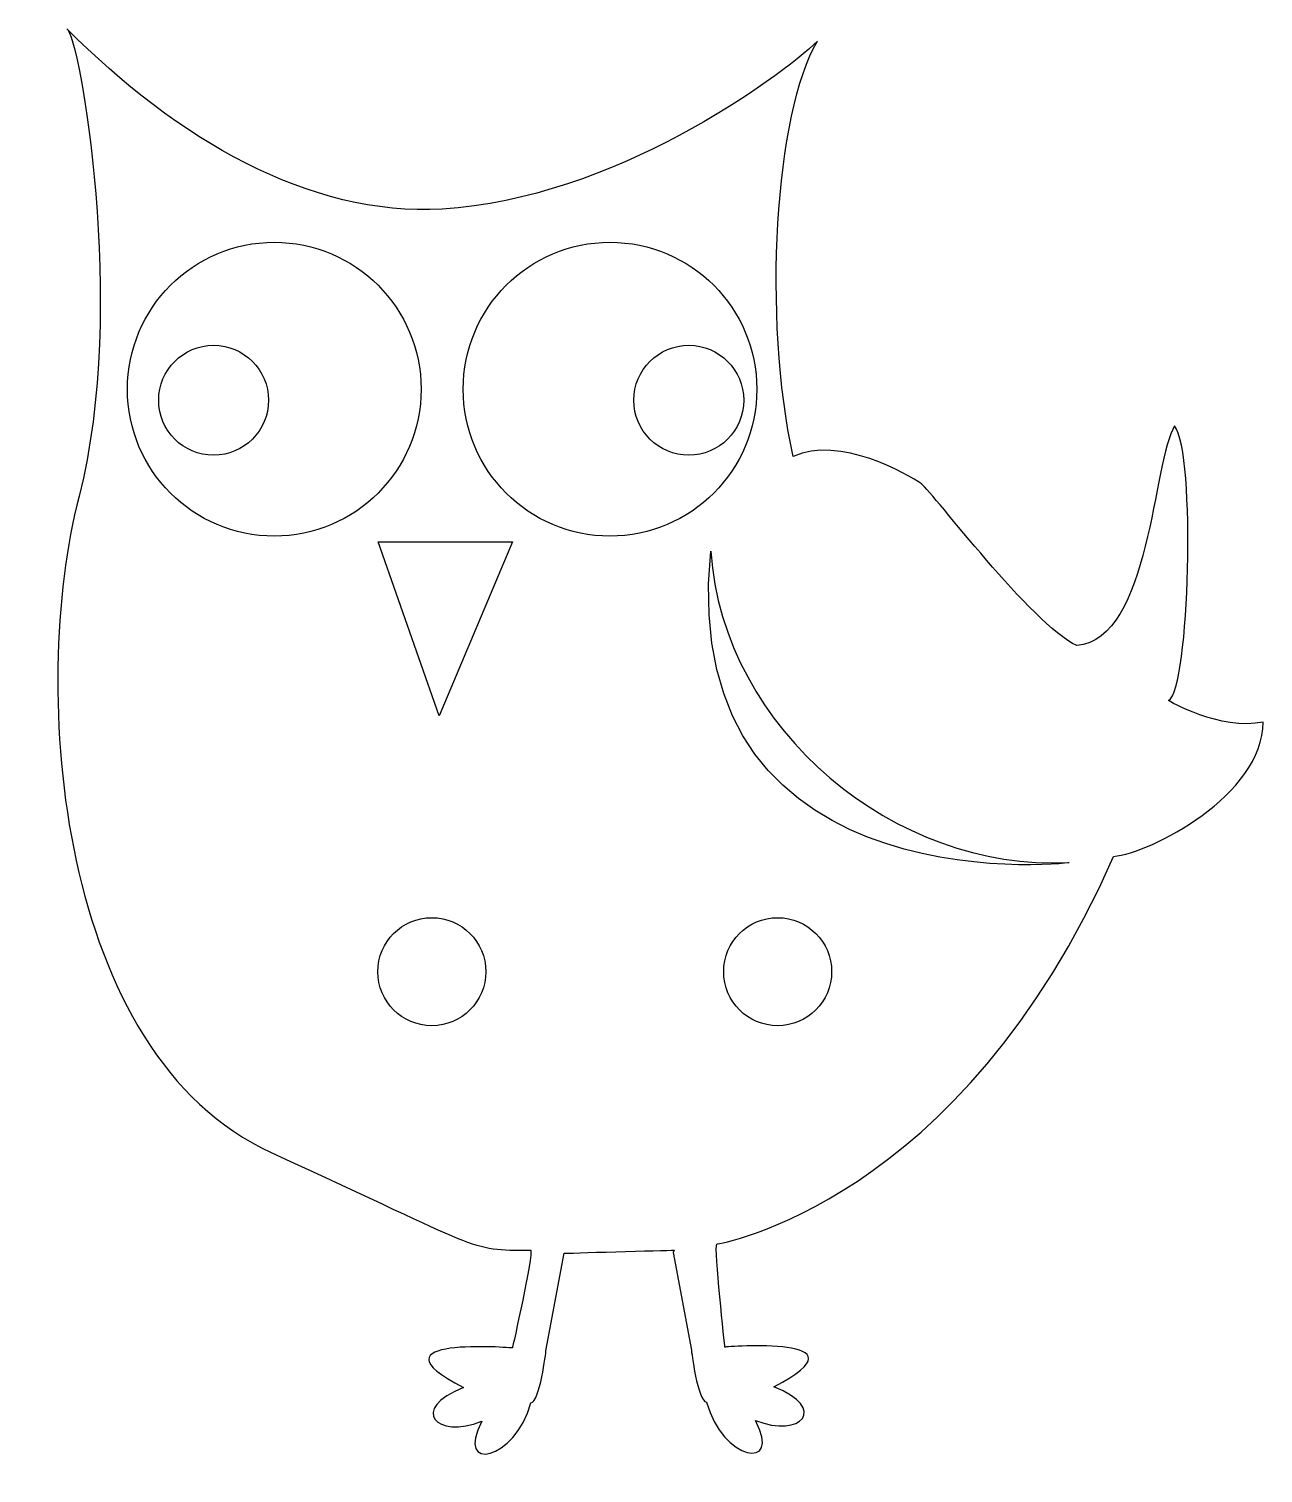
# Model space of a CAD drawing. Header units: centimetres. Extents: x -8.2 to 7.8, y -9.5 to 9.3.
import ezdxf

# ---------------------------------------------------------------- set-up
doc = ezdxf.new("R2010")
doc.units = ezdxf.units.CM
doc.header["$MEASUREMENT"] = 0
doc.layers.add('Camada 1', color=7, linetype='Continuous')

msp = doc.modelspace()

# ---------------------------------------------------------------- linework, layer by layer
at = {"layer": 'Camada 1', "color": 7}
for centre in [(-2.97257, -2.99159), (1.52395, -2.99159)]:
    msp.add_ellipse(centre, major_axis=(0, 0.7018), ratio=1, dxfattribs=at)
at = {"layer": 'Camada 1'}
for points, knots in [([(2.04306, 9.10196), (1.48751, 8.18928), (1.32879, 5.4909), (1.72561, 3.70544), (1.72561, 3.70544), (2.32082, 3.98323), (3.23352, 3.46734), (3.39225, 3.34831), (3.39225, 3.34831), (3.55098, 3.22928), (4.82055, 1.52295), (5.41578, 1.24516), (5.41578, 1.24516), (6.36815, 1.32454), (6.40784, 3.66575), (6.68559, 4.10203), (6.68559, 4.10203), (6.96338, 3.7449), (6.884, 0.68962), (6.60621, 0.5309), (6.60621, 0.5309), (6.60621, 0.5309), (7.28082, 0.13408), (7.83636, 0.25311), (7.83636, 0.25311), (7.83636, -0.69926), (6.36813, -1.45321), (5.89194, -1.49288), (5.89194, -1.49288), (3.90809, -6.01665), (0.73352, -6.53227), (0.73352, -6.53227), (0.73352, -6.53227), (0.69383, -6.57196), (0.83874, -7.87016), (0.83874, -7.87016), (0.83874, -7.87016), (0.83874, -7.87016), (2.7829, -7.71144), (1.47363, -8.38602), (1.47363, -8.38602), (2.18766, -8.66378), (1.83076, -9.0606), (1.23553, -8.82253), (1.23553, -8.82253), (1.59245, -9.49687), (0.79905, -9.33839), (0.60064, -8.58443), (0.60064, -8.58443), (0.48158, -8.58443), (0.40223, -7.90982), (0.40223, -7.90982), (0.40223, -7.90982), (0.40223, -7.90982), (0.16413, -6.64001), (0.16413, -6.64001), (0.16413, -6.64001), (0.16413, -6.64001), (0.17821, -6.61165), (0.17821, -6.61165), (0.17821, -6.61165), (0.05917, -6.61165), (-1.25046, -6.65134), (-1.25046, -6.65134), (-1.25046, -6.65134), (-1.25046, -6.65134), (-1.48856, -7.92115), (-1.48856, -7.92115), (-1.48856, -7.92115), (-1.48856, -7.92115), (-1.56794, -8.59573), (-1.68697, -8.59573), (-1.68697, -8.59573), (-1.88538, -9.34969), (-2.67892, -9.5082), (-2.32189, -8.83383), (-2.32189, -8.83383), (-2.91712, -9.07193), (-3.27415, -8.67511), (-2.55999, -8.39732), (-2.55999, -8.39732), (-3.86939, -7.72274), (-1.92507, -7.88146), (-1.92507, -7.88146), (-1.92507, -7.88146), (-1.92507, -7.88146), (-1.64728, -6.65133), (-1.68697, -6.61165), (-1.68697, -6.61165), (-2.5203, -6.61165), (-2.2822, -6.61165), (-5.05983, -5.34184), (-5.05983, -5.34184), (-7.83746, -4.07203), (-8.21198, 0.66191), (-7.55965, 3.18958), (-7.55965, 3.18958), (-6.92473, 5.64962), (-7.55965, 9.18131), (-7.7184, 9.26068), (-7.7184, 9.26068), (-6.28616, 7.82844), (-4.56772, 6.81678), (-2.83763, 6.91943), (-2.83763, 6.91943), (-0.61312, 7.05165), (1.52971, 8.611), (2.04306, 9.10196)], [0, 0, 0, 0, 0.03571429, 0.03571429, 0.03571429, 0.03571429, 0.07142857, 0.07142857, 0.07142857, 0.07142857, 0.10714286, 0.10714286, 0.10714286, 0.10714286, 0.14285714, 0.14285714, 0.14285714, 0.14285714, 0.17857143, 0.17857143, 0.17857143, 0.17857143, 0.21428571, 0.21428571, 0.21428571, 0.21428571, 0.25, 0.25, 0.25, 0.25, 0.28571429, 0.28571429, 0.28571429, 0.28571429, 0.32142857, 0.32142857, 0.32142857, 0.32142857, 0.35714286, 0.35714286, 0.35714286, 0.35714286, 0.39285714, 0.39285714, 0.39285714, 0.39285714, 0.42857143, 0.42857143, 0.42857143, 0.42857143, 0.46428571, 0.46428571, 0.46428571, 0.46428571, 0.5, 0.5, 0.5, 0.5, 0.53571429, 0.53571429, 0.53571429, 0.53571429, 0.57142857, 0.57142857, 0.57142857, 0.57142857, 0.60714286, 0.60714286, 0.60714286, 0.60714286, 0.64285714, 0.64285714, 0.64285714, 0.64285714, 0.67857143, 0.67857143, 0.67857143, 0.67857143, 0.71428571, 0.71428571, 0.71428571, 0.71428571, 0.75, 0.75, 0.75, 0.75, 0.78571429, 0.78571429, 0.78571429, 0.78571429, 0.82142857, 0.82142857, 0.82142857, 0.82142857, 0.85714286, 0.85714286, 0.85714286, 0.85714286, 0.89285714, 0.89285714, 0.89285714, 0.89285714, 0.92857143, 0.92857143, 0.92857143, 0.92857143, 1, 1, 1, 1]), ([(-5.02105, 2.66885), (-3.96658, 2.66885), (-3.11182, 3.52385), (-3.11182, 4.57819), (-3.11182, 4.57819), (-3.11182, 5.63253), (-3.96661, 6.48756), (-5.02105, 6.48756), (-5.02105, 6.48756), (-6.07549, 6.48756), (-6.93028, 5.63256), (-6.93028, 4.57819), (-6.93028, 4.57819), (-6.93028, 3.52382), (-6.0755, 2.66885), (-5.02105, 2.66885)], [0, 0, 0, 0, 0.2, 0.2, 0.2, 0.2, 0.4, 0.4, 0.4, 0.4, 0.6, 0.6, 0.6, 0.6, 1, 1, 1, 1]), ([(-0.65614, 2.66885), (0.39833, 2.66885), (1.25309, 3.52385), (1.25309, 4.57819), (1.25309, 4.57819), (1.25309, 5.63253), (0.3983, 6.48756), (-0.65614, 6.48756), (-0.65614, 6.48756), (-1.71058, 6.48756), (-2.56537, 5.63256), (-2.56537, 4.57819), (-2.56537, 4.57819), (-2.56537, 3.52382), (-1.71061, 2.66885), (-0.65614, 2.66885)], [0, 0, 0, 0, 0.2, 0.2, 0.2, 0.2, 0.4, 0.4, 0.4, 0.4, 0.6, 0.6, 0.6, 0.6, 1, 1, 1, 1]), ([(-5.81007, 3.71996), (-5.41568, 3.71996), (-5.09591, 4.03974), (-5.09591, 4.43426), (-5.09591, 4.43426), (-5.09591, 4.82878), (-5.41568, 5.14853), (-5.81007, 5.14853), (-5.81007, 5.14853), (-6.20446, 5.14853), (-6.52423, 4.82878), (-6.52423, 4.43426), (-6.52423, 4.43426), (-6.52423, 4.03974), (-6.20445, 3.71996), (-5.81007, 3.71996)], [0, 0, 0, 0, 0.2, 0.2, 0.2, 0.2, 0.4, 0.4, 0.4, 0.4, 0.6, 0.6, 0.6, 0.6, 1, 1, 1, 1]), ([(0.36833, 3.71996), (0.76285, 3.71996), (1.08263, 4.03974), (1.08263, 4.43426), (1.08263, 4.43426), (1.08263, 4.82878), (0.76285, 5.14853), (0.36833, 5.14853), (0.36833, 5.14853), (-0.02606, 5.14853), (-0.34583, 4.82878), (-0.34583, 4.43426), (-0.34583, 4.43426), (-0.34583, 4.03974), (-0.02609, 3.71996), (0.36833, 3.71996)], [0, 0, 0, 0, 0.2, 0.2, 0.2, 0.2, 0.4, 0.4, 0.4, 0.4, 0.6, 0.6, 0.6, 0.6, 1, 1, 1, 1]), ([(-2.87544, 0.33248), (-2.87544, 0.33248), (-1.92503, 2.59435), (-1.92503, 2.59435), (-1.92503, 2.59435), (-1.92503, 2.59435), (-3.67091, 2.59435), (-3.67091, 2.59435), (-3.67091, 2.59435), (-3.67091, 2.59435), (-2.87544, 0.33248), (-2.87544, 0.33248)], [0, 0, 0, 0, 0.25, 0.25, 0.25, 0.25, 0.5, 0.5, 0.5, 0.5, 1, 1, 1, 1]), ([(0.65439, 2.47528), (0.17822, -2.28632), (5.65343, -1.55313), (5.29675, -1.57229), (5.29675, -1.57229), (3.07478, -1.69132), (0.81291, 0.13406), (0.65439, 2.47528)], [0, 0, 0, 0, 0.33333333, 0.33333333, 0.33333333, 0.33333333, 1, 1, 1, 1])]:
    msp.add_open_spline(points, degree=3, knots=knots, dxfattribs=at)

doc.saveas('drawing.dxf')
